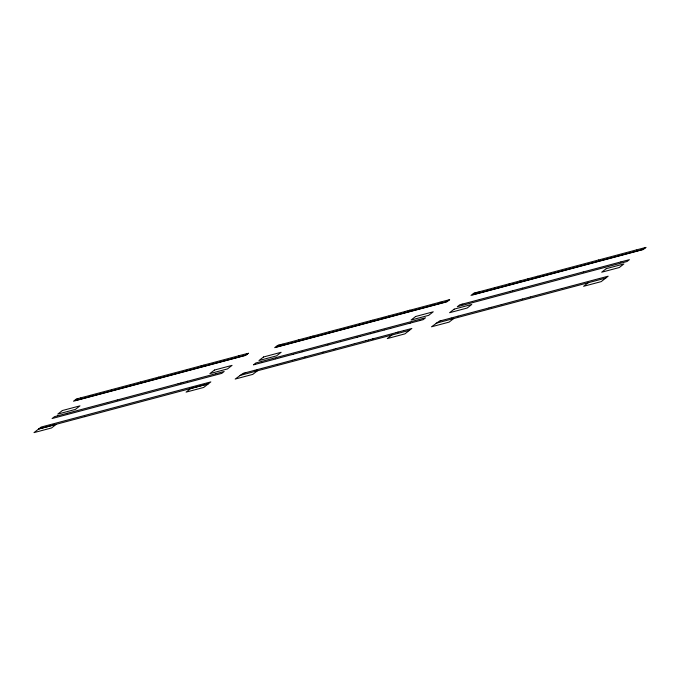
<?xml version="1.0" encoding="UTF-8"?>
<svg xmlns="http://www.w3.org/2000/svg" width="680" height="680" viewBox="0 0 680 680"><rect width="100%" height="100%" fill="white"/><g stroke="black" fill="none" stroke-linecap="round" stroke-linejoin="round"><path stroke-width="1.02" d="M77.588 398.709L75.157 400.571L244.859 355.394L248.498 353.2L245.718 355.368L73.499 401.217L76.287 399.05L80.622 397.885M278.724 345.159L276.335 347.012L446.037 301.835L449.684 299.642L446.896 301.81L274.686 347.659L277.466 345.491L279.616 344.921M257.354 370.821L252.781 374.382L235.178 379.066L243.032 373.413M391.858 335.01L387.286 338.572L404.88 333.888L411.842 328.466L403.469 330.692M475.09 292.885L472.66 294.746L642.354 249.569L646 247.375L643.221 249.543L471.002 295.392L473.781 293.225L475.932 292.655M453.671 318.554L449.098 322.116L431.502 326.8L439.348 321.147M588.174 282.744L583.601 286.305L601.205 281.622L608.158 276.199L599.717 278.435M390.762 328.304L403.758 324.827A9.053 1.216 -17.7 0 1 404.966 324.504L409.181 323.365M203.83 365.092L201.169 365.823M368.551 339.975L370.455 339.464M390.685 328.338L384.302 330.004M180.897 383.001L178.831 383.579M314.135 335.758L329.069 331.755M522.588 288.15L524.399 287.623A8.007 1.071 -17.7 0 0 524.815 287.504L543.567 282.506A4.607 0.62 -17.7 0 0 544.884 282.149L574.983 274.133A6.281 0.842 -17.7 0 0 576.053 273.853L583.185 271.932M204.025 365.015L210.434 363.332A6.553 0.875 -17.7 0 1 211.208 363.137L212.525 362.797A3.765 0.501 -17.7 0 0 213.129 362.627L238.697 355.784M180.965 382.976L182.793 382.491M404.94 311.559L395.089 314.168A6.281 0.842 -17.7 0 1 394.009 314.449L388.442 315.945M405.203 311.457L407.031 310.973M368.356 340.051L366.486 340.544M40.664 428.442L43.427 427.686M40.486 428.51L38.743 428.935L41.123 427.074L210.826 381.897L208.437 383.758L205.36 384.582M90.364 395.309L95.718 393.873A9.053 1.216 -17.7 0 0 96.934 393.55L111.469 389.691M67.303 413.262L72.658 411.833A9.053 1.216 -17.7 0 0 73.873 411.502L107.236 402.62M195.577 387.175L194.726 387.404M254.957 370.234L256.836 369.741M487.866 289.476L493.221 288.048A9.053 1.216 -17.7 0 0 494.428 287.725L494.581 287.683M410.32 323.068L409.513 323.298M472.515 301.435L477.87 299.999A9.053 1.216 -17.7 0 0 479.077 299.676L479.23 299.633M451.282 317.968L453.152 317.475M255.459 364.319L261.885 362.61M255.102 364.454L253.445 364.846L255.833 362.984L425.527 317.806L423.147 319.659L420.163 320.458M158.474 377.162L161.415 376.38A4.607 0.62 -17.7 0 0 162.732 376.023L186.923 369.614M323.076 352.096L326.009 351.305A4.607 0.62 -17.7 0 0 327.326 350.957L333.82 349.24M384.013 330.106L378.225 331.636M398.14 332.078L397.698 332.24M90.194 395.369L80.877 397.808M67.141 413.321L57.817 415.769M359.728 323.578L362.593 322.813A4.607 0.62 -17.7 0 0 363.911 322.464L370.404 320.748M195.746 387.115L199.24 386.206M254.796 370.294L245.472 372.733M487.696 289.536L479.4 291.72M410.448 323.025L419.875 320.552M472.387 301.478L462.961 303.96M451.112 318.027L441.728 320.493M158.397 377.188L142.672 381.378A8.007 1.071 -17.7 0 1 142.256 381.497L140.377 382.041M359.507 323.654L343.85 327.82A8.007 1.071 -17.7 0 1 343.434 327.938L341.522 328.491M323 352.121L307.267 356.303A8.007 1.071 -17.7 0 1 306.85 356.43L304.971 356.966M372.512 320.161L383.223 317.339M520.038 280.891L527.79 278.843M378.148 331.661L374.229 332.707M335.937 348.653L351.526 344.539M372.308 320.229L370.608 320.688M335.725 348.721L334.024 349.18M117.317 400.001L119.195 399.457A8.007 1.071 -17.7 0 0 119.612 399.339L138.355 394.332A4.607 0.62 -17.7 0 0 139.672 393.983L169.77 385.959A6.281 0.842 -17.7 0 0 170.841 385.688L177.981 383.767M537.871 276.216L539.75 275.672A8.007 1.071 -17.7 0 0 540.167 275.553L558.917 270.547A4.607 0.62 -17.7 0 0 560.235 270.198L590.333 262.183A6.281 0.842 -17.7 0 0 591.404 261.902L598.536 259.981M501.287 304.708L503.166 304.164A8.007 1.071 -17.7 0 0 503.583 304.036L522.333 299.038M519.937 280.925L509.192 283.798M240.065 355.402L247.239 353.541M441.252 301.844L448.426 299.974M203.354 385.118L205.173 384.642M239.632 355.546L238.875 355.759M440.818 301.988L440.019 302.209M203.252 385.152L199.35 386.172M279.939 344.82L280.644 344.624M329.29 331.678L337.892 329.383A4.029 0.544 -17.7 0 0 338.75 329.179L341.496 328.44M476.255 292.553L477.046 292.341M243.355 373.311L244.145 373.091M292.706 360.171L294.89 359.592M510.255 291.372L512.439 290.793M439.671 321.045L440.47 320.824M489.022 307.904L491.206 307.326M302.166 351.866L306.782 350.65A6.281 0.842 -17.7 0 1 307.853 350.37L327.82 345.041M292.485 360.238L277.287 364.327M510.042 291.44L479.332 299.608M488.81 307.972L458.099 316.14M281.996 344.267L282.837 344.046M478.312 292L479.23 291.762M301.911 351.951L299.668 352.572M257.116 369.648L260.321 368.806A9.053 1.216 -17.7 0 0 261.528 368.475L261.681 368.433M453.433 317.381L456.637 316.54A9.053 1.216 -17.7 0 0 457.844 316.208L457.997 316.166M383.639 317.203L388.11 316.047M281.8 344.326L280.729 344.607M57.562 415.846L54.528 416.661L52.096 418.531L221.799 373.354L224.179 371.493L215.738 373.728M478.125 292.06L477.131 292.324M462.774 304.019L461.864 304.257M245.216 372.819L244.23 373.074M441.541 320.552L440.631 320.79M340.433 341.683L352.129 338.58M187.263 369.503L192.831 368.007A6.281 0.842 -17.7 0 0 193.902 367.727L201.033 365.806M178.594 383.648L178.109 383.775M340.102 341.785L339.269 342.006A4.607 0.62 -17.7 0 0 337.951 342.354L328.006 344.99M351.866 344.437L353.898 343.893M366.248 340.62L365.763 340.748M280.525 357.629L287.563 355.75A3.765 0.501 -17.7 0 1 288.159 355.58L289.484 355.249A6.553 0.875 -17.7 0 0 290.25 355.053L292.145 354.535M280.05 357.774L275.918 358.878M354.28 343.774L357.425 342.933A6.281 0.842 -17.7 0 0 358.504 342.661L365.636 340.731M111.698 389.623L130.288 384.668M312.876 336.065L313.591 335.869M432.684 304.155L439.875 302.226M396.1 332.648L403.291 330.709M312.647 336.132L310.318 336.77M432.335 304.257L414.307 309.069A3.765 0.501 -17.7 0 1 413.703 309.238L412.386 309.57A6.553 0.875 -17.7 0 0 411.621 309.765L407.277 310.922M508.971 283.866L494.683 287.649M395.751 332.75L377.723 337.56A3.765 0.501 -17.7 0 1 377.12 337.73L375.802 338.062A6.553 0.875 -17.7 0 0 375.037 338.257L370.694 339.413M530.349 296.913L553.75 290.666A6.281 0.842 -17.7 0 0 554.821 290.394L561.952 288.464M530.145 296.973L523.651 298.69A4.607 0.62 -17.7 0 1 522.325 299.047M192.023 388.118L190.256 388.594A9.053 1.216 -17.7 0 0 189.048 388.926L149.277 399.525A4.029 0.544 -17.7 0 0 148.41 399.738L143.726 400.971A8.007 1.071 -17.7 0 0 143.31 401.098L124.568 406.096A4.607 0.62 -17.7 0 0 123.25 406.445L93.151 414.469A6.281 0.842 -17.7 0 0 92.081 414.74L84.941 416.67M293.488 354.178L299.574 352.554M298.265 339.949L298.112 339.991A9.053 1.216 -17.7 0 1 296.897 340.315L288.635 342.524M293.182 354.263L292.375 354.484M298.358 339.915L309.995 336.846M261.774 368.407L277.006 364.361M187.374 381.284L183.039 382.44M239.751 375.504L409.453 330.327M436.075 323.238L605.778 278.06M275.519 358.98L262.029 362.593M288.26 342.626L283.075 343.986M43.588 427.644L47.183 426.7M409.377 310.369L409.955 310.225M372.793 338.852L373.371 338.716M192.108 388.093L194.565 387.438M357.094 337.263L356.618 337.374M352.478 338.504L358.02 337A8.007 1.071 -17.7 0 1 358.436 336.88L360.349 336.328M620.848 261.911L595.281 268.753A3.765 0.501 -17.7 0 1 594.677 268.931L593.36 269.263A6.553 0.875 -17.7 0 0 592.586 269.45L583.312 271.949M599.615 278.443L574.048 285.294A3.765 0.501 -17.7 0 1 573.444 285.464L572.126 285.796A6.553 0.875 -17.7 0 0 571.353 285.991L562.079 288.481M461.703 304.291L459.739 304.835L457.308 306.705L627.011 261.519L629.391 259.666L620.95 261.902M522.469 288.125L519.724 288.864A4.029 0.544 -17.7 0 1 518.865 289.068L512.533 290.785M501.237 304.657L498.491 305.397A4.029 0.544 -17.7 0 1 497.633 305.6L491.325 307.317M360.451 336.379L363.111 335.648A4.029 0.544 -17.7 0 1 363.978 335.435L370.32 333.719M47.328 426.683L72.853 419.841A3.765 0.501 -17.7 0 1 73.457 419.671L74.775 419.339A6.553 0.875 -17.7 0 0 75.548 419.144L84.864 416.644M374.025 332.741L370.421 333.71M636.369 249.934L644.742 247.707M636.2 249.959L610.623 256.802A3.765 0.501 -17.7 0 1 610.028 256.972L608.711 257.303A6.553 0.875 -17.7 0 0 607.937 257.499L598.612 259.998M215.636 373.745L190.069 380.587A3.765 0.501 -17.7 0 1 189.465 380.757L188.147 381.089A6.553 0.875 -17.7 0 0 187.374 381.284M130.416 384.659L136.706 382.942A4.029 0.544 -17.7 0 0 137.572 382.738L140.318 381.999M107.355 402.62L113.645 400.902A4.029 0.544 -17.7 0 0 114.512 400.69L117.257 399.95M527.884 278.834L534.208 277.117A4.029 0.544 -17.7 0 0 535.075 276.913L537.812 276.173M294.984 359.592L301.308 357.875A4.029 0.544 -17.7 0 0 302.166 357.663L304.912 356.923M38.573 429.063L34 432.625L51.595 427.941L56.168 424.379L38.573 429.063M62.356 410.541L57.783 414.103L75.386 409.42L79.959 405.858L62.356 410.541M190.672 388.569L186.099 392.13L203.702 387.447L208.275 383.885L190.672 388.569M214.464 370.048L209.891 373.609L227.486 368.925L232.058 365.364L214.464 370.048M263.543 356.983L258.969 360.545L276.565 355.852L281.137 352.291L263.543 356.983M415.642 316.489L411.069 320.05L428.663 315.358L433.236 311.797L415.642 316.489M454.172 309.145L449.599 312.707L467.194 308.023L471.767 304.462L454.172 309.145M606.271 268.651L601.698 272.212L619.302 267.529L623.866 263.968L606.271 268.651"/></g></svg>
